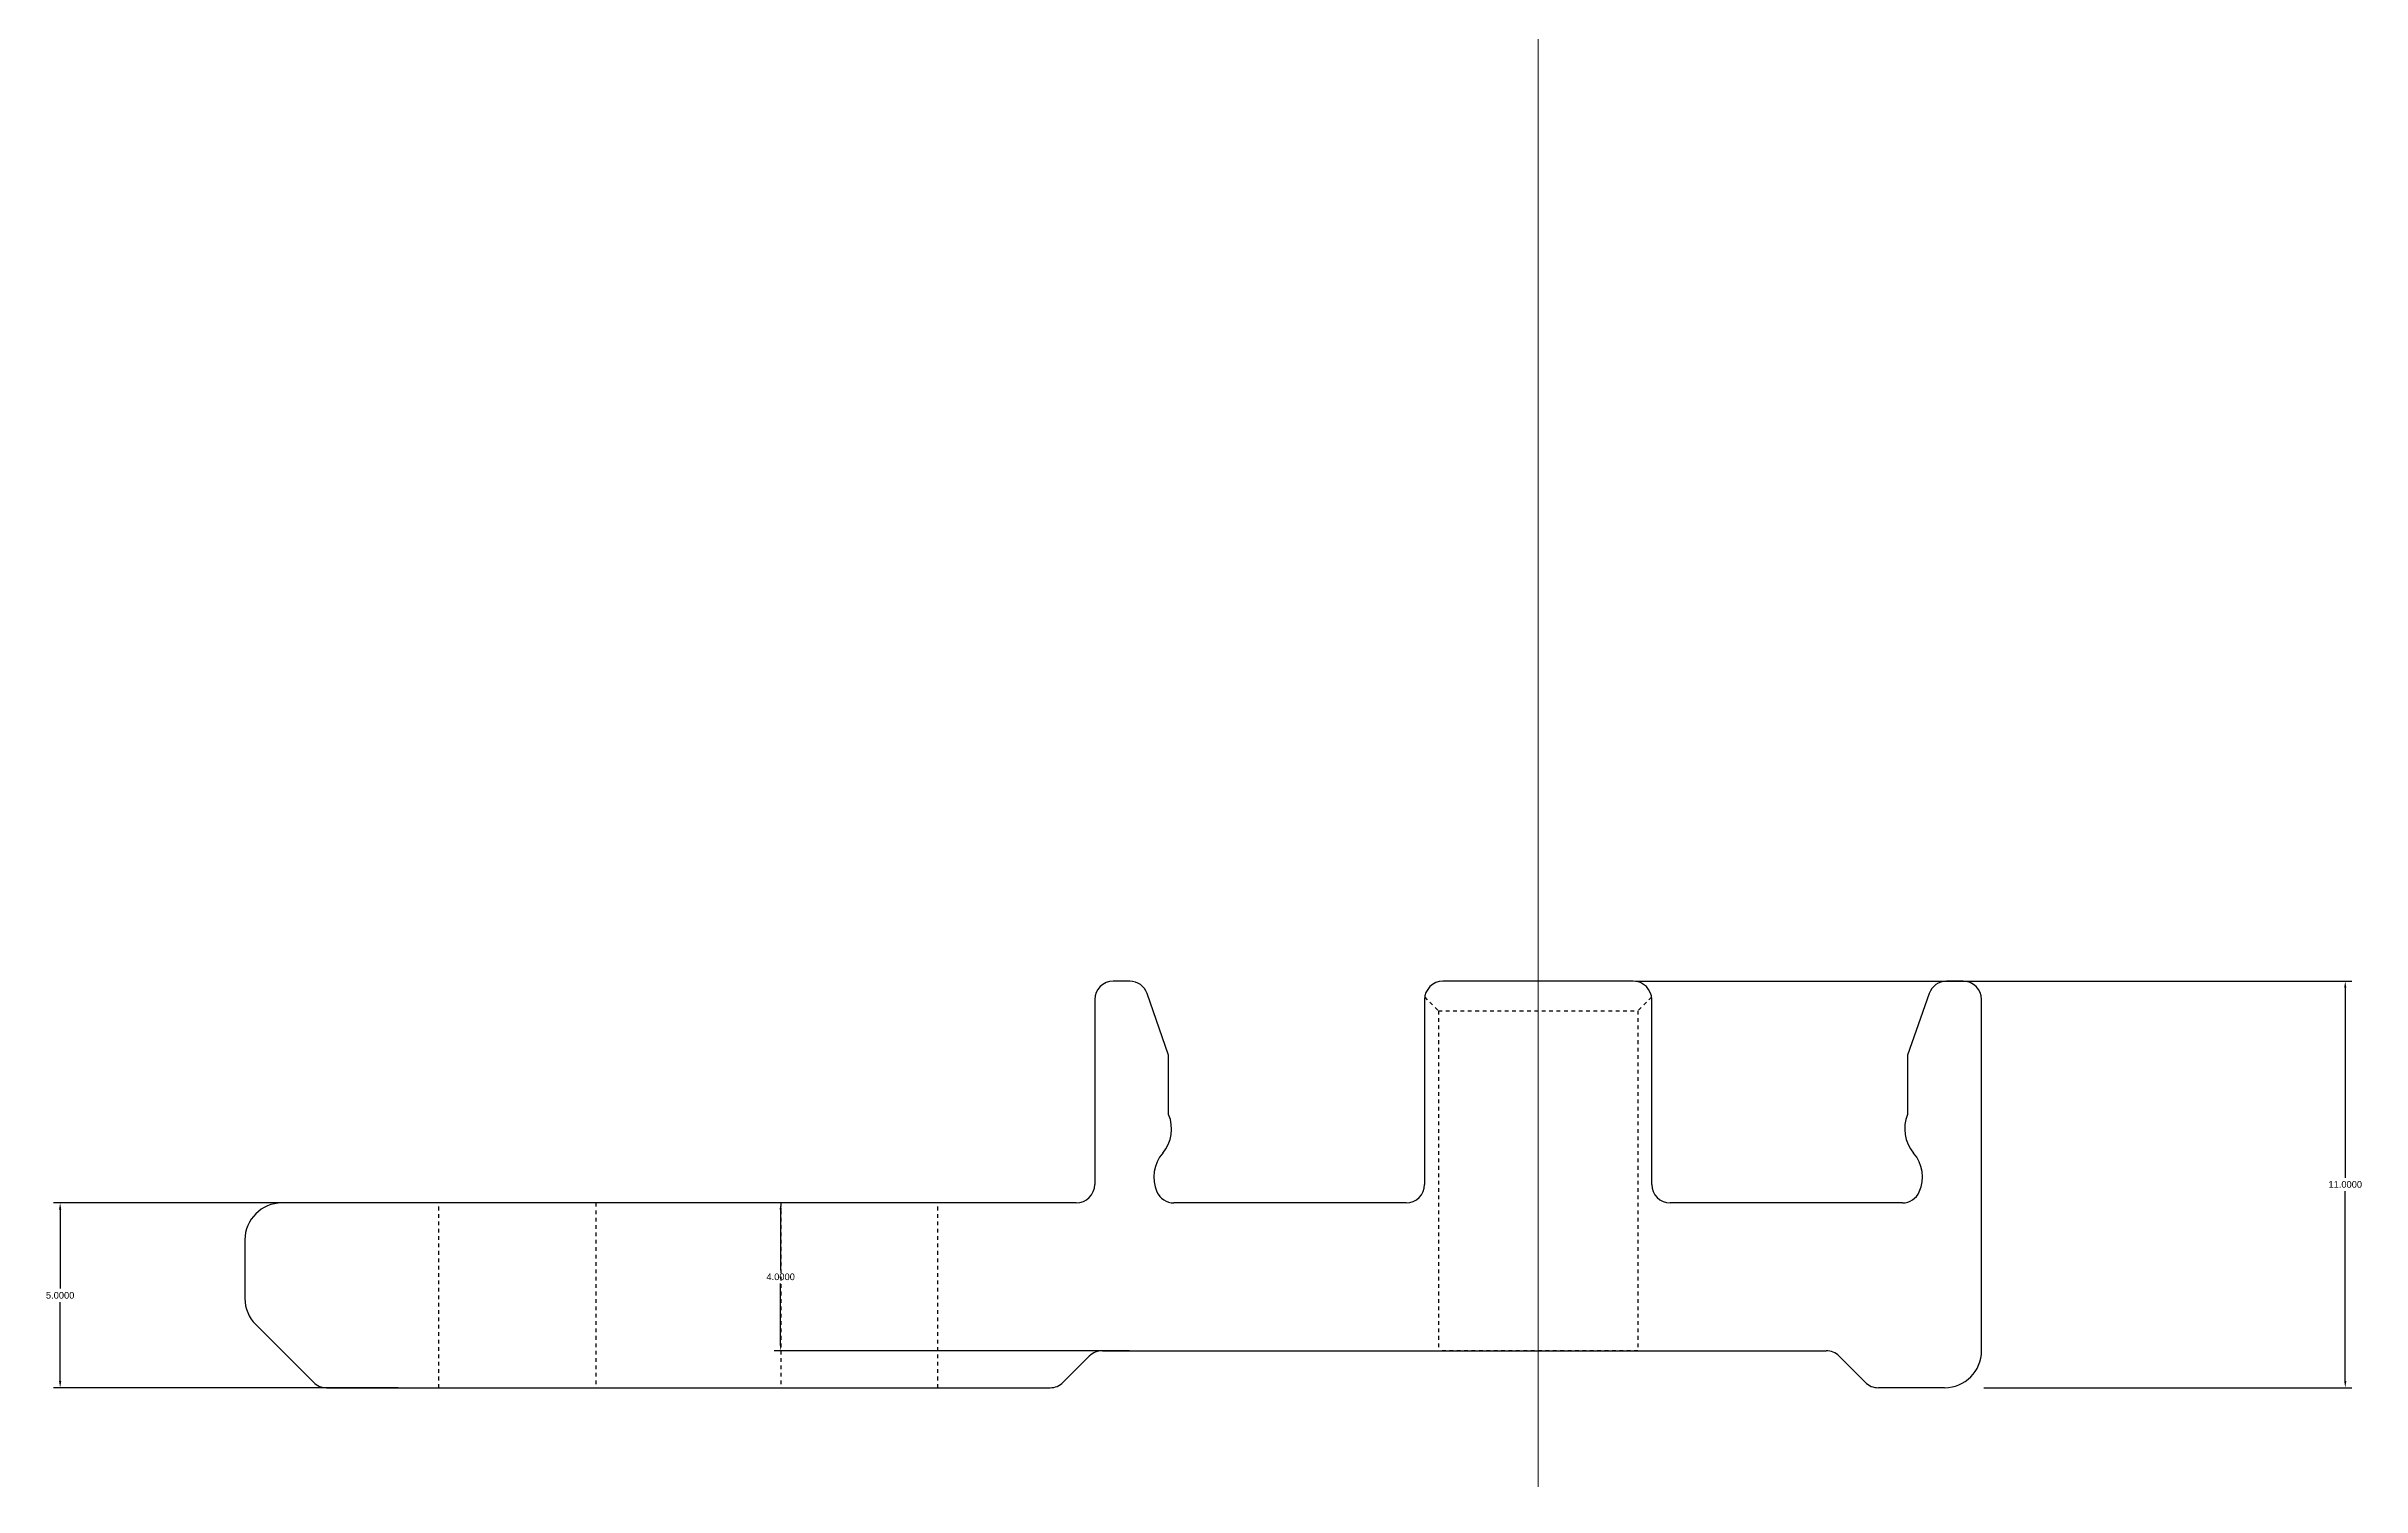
# Model space of a CAD drawing. Header units: millimetres. Extents: x 1927 to 14264, y 1863 to 5555.
# Drawn here: x 5610.2 to 5672.9, y 1930.9 to 1969.8 of the extents above; entities that cross this region are included whole.
import ezdxf

# ---------------------------------------------------------------- set-up
doc = ezdxf.new("R2010")
doc.units = ezdxf.units.MM
doc.linetypes.add('HIDDEN', pattern=[0.2, 0.1, -0.1])
doc.layers.add('02___PRT_ALL_AXES', color=7, linetype='Continuous')
doc.layers.add('DEFAULT_2', color=8, linetype='HIDDEN')
doc.styles.get("Standard").update_dxf_attribs({"font": 'arial.ttf'})
doc.dimstyles.get("Standard").update_dxf_attribs({"dimtxt": 0.18, "dimasz": 0.18, "dimexe": 0.18, "dimexo": 0.0625, "dimgap": 0.09, "dimtad": 0, "dimtih": 1, "dimtoh": 1, "dimdec": 4, "dimzin": 0, "dimdsep": 46, "dimtxsty": 'Standard', "dimcen": 0.09, "dimadec": 0, "dimazin": 0, "dimtfac": 1, "dimtdec": 4, "dimtofl": 0, "dimtmove": 0, "dimatfit": 3, "dimfxl": 1, "dimtolj": 1, "dimtzin": 0, "dimarcsym": 0})

# ---------------------------------------------------------------- blocks, each defined once
blk = doc.blocks.new('*D368')
at = {"color": 0, "lineweight": -2, "transparency": 16777216}
for p, q in [((5617.016, 1938.532), (5610.398, 1938.532)), ((5610.578, 1938.352), (5610.578, 1936.214)), ((5610.578, 1933.712), (5610.578, 1935.85)), ((5619.723, 1933.532), (5610.398, 1933.532))]:
    blk.add_line(p, q, dxfattribs=at)
at = {"color": 0, "transparency": 16777216}
for points in [[(5610.548, 1938.352), (5610.608, 1938.352), (5610.578, 1938.532)], [(5610.548, 1933.712), (5610.608, 1933.712), (5610.578, 1933.532)]]:
    blk.add_solid(points, dxfattribs=at)
at = {"layer": 'Defpoints', "color": 0, "transparency": 16777216}
for p in [(5610.578, 1938.532), (5617.078, 1938.532), (5619.785, 1933.532)]:
    blk.add_point(p, dxfattribs=at)
at = {"color": 0, "lineweight": 5, "transparency": 16777216, "insert": (5610.578, 1936.032), "char_height": 0.18, "attachment_point": 5}
blk.add_mtext('\\A1;5.0000', dxfattribs=at)
blk = doc.blocks.new('*D369')
at = {"color": 0, "lineweight": -2, "transparency": 16777216}
for p, q in [((5653.216, 1944.532), (5672.602, 1944.532)), ((5672.422, 1944.352), (5672.422, 1939.214)), ((5672.422, 1933.712), (5672.422, 1938.85)), ((5662.641, 1933.532), (5672.602, 1933.532))]:
    blk.add_line(p, q, dxfattribs=at)
at = {"color": 0, "transparency": 16777216}
for points in [[(5672.392, 1944.352), (5672.452, 1944.352), (5672.422, 1944.532)], [(5672.392, 1933.712), (5672.452, 1933.712), (5672.422, 1933.532)]]:
    blk.add_solid(points, dxfattribs=at)
at = {"layer": 'Defpoints', "color": 0, "transparency": 16777216}
for p in [(5653.153, 1944.532), (5662.578, 1933.532), (5672.422, 1933.532)]:
    blk.add_point(p, dxfattribs=at)
at = {"color": 0, "lineweight": 5, "transparency": 16777216, "insert": (5672.422, 1939.032), "char_height": 0.18, "attachment_point": 5}
blk.add_mtext('\\A1;11.0000', dxfattribs=at)
blk = doc.blocks.new('*D370')
at = {"color": 0, "lineweight": -2, "transparency": 16777216}
for p, q in [((5638.016, 1938.532), (5629.898, 1938.532)), ((5630.078, 1938.352), (5630.078, 1936.714)), ((5630.078, 1934.712), (5630.078, 1936.35)), ((5639.516, 1934.532), (5629.898, 1934.532))]:
    blk.add_line(p, q, dxfattribs=at)
at = {"color": 0, "transparency": 16777216}
for points in [[(5630.048, 1938.352), (5630.108, 1938.352), (5630.078, 1938.532)], [(5630.048, 1934.712), (5630.108, 1934.712), (5630.078, 1934.532)]]:
    blk.add_solid(points, dxfattribs=at)
at = {"layer": 'Defpoints', "color": 0, "transparency": 16777216}
for p in [(5630.078, 1938.532), (5638.078, 1938.532), (5639.578, 1934.532)]:
    blk.add_point(p, dxfattribs=at)
at = {"color": 0, "lineweight": 5, "transparency": 16777216, "insert": (5630.078, 1936.532), "char_height": 0.18, "attachment_point": 5}
blk.add_mtext('\\A1;4.0000', dxfattribs=at)

msp = doc.modelspace()

# ---------------------------------------------------------------- linework, layer by layer
at = {"color": 1, "lineweight": 5}
msp.add_line((5650.57818, 1930.85481), (5650.57818, 2070.18092), dxfattribs=at)
at = {"color": 7, "linetype": 'Continuous'}
for p, q in [((5639.52344, 1944.53175), (5639.07818, 1944.53175)), ((5653.15318, 1944.53175), (5648.00318, 1944.53175)), ((5662.07818, 1944.53175), (5661.63292, 1944.53175)), ((5638.57818, 1944.03175), (5638.57818, 1939.03175)), ((5640.57818, 1942.53175), (5639.99537, 1944.19693)), ((5647.50318, 1944.03175), (5647.50318, 1939.03175)), ((5653.65318, 1939.03175), (5653.65318, 1944.03175)), ((5661.161, 1944.19693), (5660.57818, 1942.53175)), ((5662.57818, 1934.53175), (5662.57818, 1944.03175)), ((5640.57818, 1940.92367), (5640.57818, 1942.53175)), ((5660.57818, 1942.53175), (5660.57818, 1940.92367)), ((5638.07818, 1938.53175), (5616.57818, 1938.53175)), ((5647.00318, 1938.53175), (5640.71999, 1938.53175)), ((5660.43637, 1938.53175), (5654.15318, 1938.53175)), ((5615.57818, 1937.53175), (5615.57818, 1935.94596)), ((5615.87108, 1935.23886), (5617.43174, 1933.6782)), ((5638.78529, 1934.53175), (5658.37108, 1934.53175)), ((5637.72463, 1933.6782), (5638.43174, 1934.3853)), ((5658.72463, 1934.3853), (5659.43174, 1933.6782)), ((5617.78529, 1933.53175), (5637.37108, 1933.53175)), ((5661.57818, 1933.53175), (5659.78529, 1933.53175))]:
    msp.add_line(p, q, dxfattribs=at)
for centre, radius, start, end in [((5639.07818, 1944.03175), 0.5, 90, 180), ((5639.52344, 1944.03175), 0.5, 19.2900462, 90), ((5648.00318, 1944.03175), 0.5, 90, 180), ((5653.15318, 1944.03175), 0.5, 0, 90), ((5661.63292, 1944.03175), 0.5, 90, 160.7099538), ((5662.07818, 1944.03175), 0.5, 0, 90), ((5639.65818, 1940.53175), 1, 319.4641979, 23.0739181), ((5661.49818, 1940.53175), 1, 156.9260819, 220.5358021), ((5641.17818, 1939.23191), 1, 139.4641979, 203.5974164), ((5659.97818, 1939.23191), 1, 336.4025836, 40.5358021), ((5638.07818, 1939.03175), 0.5, 270, 0), ((5640.71999, 1939.03175), 0.5, 203.5974164, 270), ((5647.00318, 1939.03175), 0.5, 270, 0), ((5654.15318, 1939.03175), 0.5, 180, 270), ((5660.43637, 1939.03175), 0.5, 270, 336.4025836), ((5616.57818, 1937.53175), 1, 90, 180), ((5616.57818, 1935.94596), 1, 180, 225), ((5638.78529, 1934.03175), 0.5, 90, 135), ((5658.37108, 1934.03175), 0.5, 45, 90), ((5661.57818, 1934.53175), 1, 270, 0), ((5617.78529, 1934.03175), 0.5, 225, 270), ((5637.37108, 1934.03175), 0.5, 270, 315), ((5659.78529, 1934.03175), 0.5, 225, 270)]:
    msp.add_arc(centre, radius, start, end, dxfattribs=at)
at = {"layer": '02___PRT_ALL_AXES', "color": 8, "linetype": 'HIDDEN'}
msp.add_line((5653.27818, 1934.53175), (5647.87818, 1934.53175), dxfattribs=at)
at = {"layer": 'DEFAULT_2', "color": 8, "linetype": 'HIDDEN'}
for p, q in [((5647.50812, 1944.10182), (5647.87818, 1943.73175)), ((5653.64825, 1944.10182), (5653.27818, 1943.73175)), ((5647.87818, 1943.73175), (5653.27818, 1943.73175)), ((5647.87818, 1943.73175), (5647.87818, 1934.53175)), ((5653.27818, 1943.73175), (5653.27818, 1934.53175)), ((5620.82818, 1933.53175), (5620.82818, 1938.53175)), ((5625.07818, 1938.53175), (5625.07818, 1933.53175)), ((5630.07818, 1938.53175), (5630.07818, 1933.53175)), ((5634.32818, 1933.53175), (5634.32818, 1938.53175))]:
    msp.add_line(p, q, dxfattribs=at)

# ---------------------------------------------------------------- dimensions: what is measured, and where the dimension line sits
at = {"lineweight": 5}
for base, p1, p2, picture, middle in [((5672.42202, 1933.53175), (5653.15318, 1944.53175), (5662.57818, 1933.53175), '*D369', (5672.42202, 1939.03175)), ((5630.07818, 1938.53175), (5639.57818, 1934.53175), (5638.07818, 1938.53175), '*D370', (5630.07818, 1936.53175))]:
    dim = msp.add_linear_dim(base=base, p1=p1, p2=p2, angle=90, dimstyle='Standard', dxfattribs=at)
    dim.commit()
    dim.dimension.update_dxf_attribs({"geometry": picture, "text_midpoint": middle, "dimtype": 160})
dim = msp.add_linear_dim(base=(5610.57836, 1938.53175), p1=(5619.78529, 1933.53175), p2=(5617.07818, 1938.53175), angle=90, dimstyle='Standard', dxfattribs=at)
dim.commit()
dim.dimension.update_dxf_attribs({"geometry": '*D368', "text_midpoint": (5610.57836, 1936.03175)})

doc.saveas('drawing.dxf')
